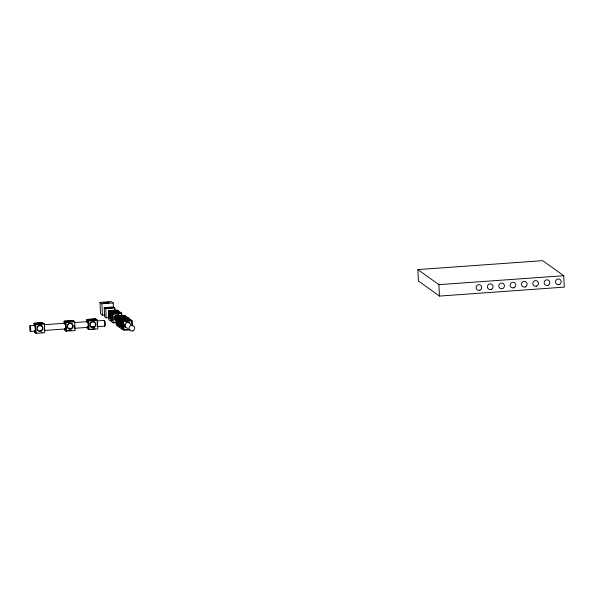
<?xml version="1.0" encoding="UTF-8"?>
<svg xmlns="http://www.w3.org/2000/svg" width="594" height="594" viewBox="0 0 594 594"><rect width="100%" height="100%" fill="white"/><g stroke="black" fill="none" stroke-linecap="round" stroke-linejoin="round"><path stroke-width="0.89" d="M116.276 315.325L115.689 317.048L114.479 317.738M124.792 324.473L124.881 326.232M117.122 316.431L117.174 315.11M89.969 323.782L90.266 322.913M37.125 327.131L37.519 326.306M67.397 324.963L67.575 324.539M114.768 316.208L114.724 319.23M42.397 332.358L41.862 332.603M129.692 322.267L129.321 322.913L127.851 322.319L126.091 322.691M37.088 329.343C38.729 333.754 45.189 328.861 41.535 326.024L41.751 325.668M67.367 327.175C69.001 331.586 75.46 326.7 71.807 323.856L72.023 323.5M90.696 326.552C93.31 329.291 97.565 324.465 94.498 322.23L94.721 321.874M119.646 316.275L119.216 315.176M33.947 325.49L34.281 323.173L42.456 322.587L44.387 324.057L44.802 332.269L44.372 332.759L36.204 333.345L34.645 331.794M118.562 311.568L117.085 310.068L108.917 310.655L108.412 311.085L109.942 312.184L118.941 311.479L118.466 311.056L110.298 311.635L110.38 320.857L112.103 320.73M121.911 316.112L121.777 313.506L121.302 313.083L113.135 313.669L113.216 322.884L116.669 322.639M117.709 316.944L117.798 326.158L116.261 325.067L115.823 316.394L116.335 315.956L124.502 315.377L126.359 316.78L125.883 316.357L117.709 316.944L116.335 315.956M127.896 318.243L127.792 317.731L119.624 318.317L119.706 327.532L118.176 326.433L117.738 317.76L118.243 317.33L126.418 316.743L128.274 318.154L119.268 318.859L117.738 317.76M126.359 319.854L130.183 319.52L129.707 319.097L121.54 319.683L121.183 320.225L121.622 328.898L123.344 328.779M116.097 317.879L114.545 318.614M64.137 323.173L64.048 321.443L64.56 321.005L72.728 320.426L74.658 321.889L75.096 330.561L65.949 331.155L64.494 330.116L64.404 328.378M87.095 326.752L87.184 328.489L88.64 329.529L97.795 328.935L97.357 320.263L95.426 318.8L87.251 319.379L86.746 319.817L86.88 322.416M113.216 322.884L111.687 321.792L111.249 313.112L111.754 312.682L119.921 312.095L121.302 313.083L121.488 315.332M121.622 328.898L120.092 327.806L119.654 319.134L120.159 318.696L128.326 318.117L129.804 319.609M132.365 326.099L132.098 320.894L130.242 319.483L122.074 320.069L121.57 320.5L121.985 328.72L122.535 329.195M131.95 325.542L131.623 320.47L123.455 321.057L123.017 321.54L123.441 329.759L129.418 329.395M114.865 320.121L116.023 320.389A2.881 2.821 -54.4 0 1 115.414 316.119A2.881 2.821 -54.4 0 1 119.736 316.157M125.186 327.509L125.913 327.539M90.488 322.52L90.86 322.238M37.89 326.032L38.298 325.794M115.362 315.533L116.201 315.124M68.577 323.626L69.008 323.448M91.268 322L92.59 321.636M38.729 325.616L40.065 325.43L41.535 326.024M92.374 326.596L92.82 326.47M95.07 328.749L91.209 329.106M129.886 329.432L126.886 329.789M69.676 328.222L68.793 328.282M71.51 330.554L66.959 330.539M417.849 269.594L542.671 260.655L563.721 275.72L564.3 287.132L439.478 296.072L418.428 281.007L417.849 269.594L438.899 284.66L563.721 275.72M105.079 314.998L102.458 315.184L100.542 313.81L99.963 302.405L111.316 301.589L113.224 302.962L113.447 307.35M99.963 302.405L101.878 303.772L113.224 302.962M108.947 317.642L106.222 317.842L104.693 316.743L104.225 307.618L113.306 306.964L114.835 308.063L114.976 310.803M104.225 307.618L105.762 308.709L114.835 308.063M112.949 310.759L108.412 311.085L108.85 319.758L110.38 320.857M116.691 312.726L120.322 312.466L121.777 313.506L112.778 314.211L111.249 313.112M116.736 316.327L120.367 316.067M124.257 316.996L117.352 317.486L115.823 316.394M35.959 323.455L39.404 323.203M69.498 321.05L72.223 320.857M88.558 319.683L86.746 319.817L88.729 320.879L97.357 320.263L95.426 318.8M94.008 319.297L95.827 319.164M121.369 317.5L124.094 317.307M43.83 323.574L35.662 324.161L34.281 323.173L33.851 323.663L35.759 324.673L44.387 324.057L42.456 322.587M96.8 319.787L88.632 320.366L87.251 319.379M126.01 318.674L128.727 318.481L130.183 319.52M30.027 325.727L34.608 325.401M44.691 324.68L64.85 323.233M74.933 322.512L87.764 321.599M96.926 320.938L104.262 320.411M124.636 319.98L121.183 320.225L119.654 319.134M125.2 320.24L121.57 320.5L123.552 321.562L132.098 320.894L130.242 319.483M30.368 331.467A2.881 0.46 85.9 0 0 30.517 327.316A2.881 0.46 85.9 0 0 29.707 327.012A2.881 0.46 85.9 0 0 30.368 331.467L34.957 331.14M44.119 330.479L65.199 328.972M68.867 328.712L70.693 328.579M74.361 328.319L88.112 327.331M90.86 327.138L94.528 326.871M97.275 326.678L104.603 326.151M121.985 328.72L123.916 330.182L129.952 329.752M114.553 310.454L110.818 310.996L116.565 310.707L114.553 310.454A2.881 0.46 85.9 0 0 114.345 309.548M116.573 322.401L114.263 322.267M119.09 316.528L123.983 316.015L120.188 315.852L118.555 316.461L119.09 316.528L118.325 315.043M115.986 319.958L114.82 319.594A2.881 2.821 -54.4 0 0 116.142 319.75M93.035 321.636L94.498 322.23M118.347 315.117L119 315.525M71.146 323.44L71.807 323.856M118.941 311.479L117.085 310.068M126.359 316.78L124.502 315.377M128.274 318.154L126.418 316.743M108.917 310.655L110.298 311.635M111.754 312.682L113.135 313.669M118.243 317.33L119.624 318.317M120.159 318.696L121.54 319.683M122.074 320.069L123.552 321.562L123.968 329.781M64.56 321.005L65.934 321.993L74.109 321.406L74.658 321.889L65.503 322.483L64.048 321.443M35.647 332.863L35.232 324.651L35.662 324.161L36.204 333.345L34.467 332.061M128.326 318.117L128.727 318.481M119.921 312.095L120.322 312.466M72.728 320.426L73.129 320.79M125.512 327.235L125.044 326.611M90.437 326.269L89.954 325.133M438.899 284.66L439.478 296.072M115.206 315.362L115.303 317.189M105.762 308.709L106.222 317.842M101.878 303.772L102.458 315.184M89.167 329.551L88.632 320.366L88.202 320.857L88.64 329.529M66.476 331.177L65.934 321.993L65.503 322.483L65.949 331.155M34.355 325.757A2.881 0.46 85.9 0 1 34.987 326.492A2.881 0.46 85.9 0 1 35.224 330.219A2.881 0.46 85.9 0 1 34.66 330.65M44.238 327.056A2.881 0.46 85.9 0 1 44.268 329.878M104.121 320.5A2.881 0.46 85.9 0 1 104.915 323.678A2.881 0.46 85.9 0 1 104.373 325.757M104.24 321.287A2.651 0.423 85.9 0 1 105.019 322.601A2.651 0.423 85.9 0 1 104.752 325.846M64.553 324.146A2.881 0.46 85.9 0 1 65.14 323.797A2.881 0.46 85.9 0 1 65.518 327.569A2.881 0.46 85.9 0 1 65.013 328.705M74.554 325.341A2.881 0.46 85.9 0 1 74.547 327.71M87.281 322.215A2.881 0.46 85.9 0 1 87.912 322.468A2.881 0.46 85.9 0 1 88.202 326.314A2.881 0.46 85.9 0 1 87.63 326.856M97.097 322.423A2.881 0.46 85.9 0 1 97.141 326.522M131.549 321.748A2.881 0.46 85.9 0 1 131.705 322.119M127.992 328.237A2.881 2.821 -54.4 0 1 125.022 325.735A2.881 2.821 -54.4 0 1 127.406 322.564A2.881 2.821 -54.4 0 1 130.621 324.732M118.206 315.058A2.881 2.821 -54.4 0 1 118.77 316.253M121.466 315.013A2.881 0.46 85.9 0 1 121.599 315.726M117.471 315.317A2.881 2.821 -54.4 0 1 117.515 316.208M116.105 318.414A2.881 2.821 -54.4 0 1 114.39 318.815M111.91 316.609A2.881 2.821 -54.4 0 1 111.947 315.273M115.978 315.117A2.881 2.821 -54.4 0 1 114.174 317.523M118.473 312.481A2.881 0.46 85.9 0 1 118.548 312.704M36.212 323.463C42.939 324.651 44.231 321.792 36.212 323.463M66.483 321.295C73.159 322.505 74.458 319.631 66.483 321.295M89.182 319.669C95.909 320.864 97.201 317.998 89.182 319.669M113.684 312.971C120.404 314.159 121.696 311.301 113.684 312.971M120.174 317.619C126.901 318.807 128.193 315.941 120.174 317.619M122.089 318.985C128.757 320.196 130.064 317.322 122.089 318.985M124.005 320.359C130.725 321.547 132.017 318.681 124.005 320.359M103.772 302.754C110.038 303.942 111.969 301.106 103.772 302.754M106.712 307.907C112.905 309.184 115.036 306.289 106.712 307.907M491.134 289.412A2.881 2.821 -54.4 0 0 492.151 284.548A2.881 2.821 -54.4 0 0 487.474 286.174A2.881 2.821 -54.4 0 0 491.134 289.412M479.982 290.147A2.881 2.821 -54.4 0 0 480.643 285.224A2.881 2.821 -54.4 0 0 476.091 287.199A2.881 2.821 -54.4 0 0 479.982 290.147M502.68 288.521A2.881 2.821 -54.4 0 0 503.341 283.598A2.881 2.821 -54.4 0 0 498.789 285.573A2.881 2.821 -54.4 0 0 502.68 288.521M559.214 284.533A2.881 2.821 -54.4 0 0 560.239 279.67A2.881 2.821 -54.4 0 0 555.561 281.296A2.881 2.821 -54.4 0 0 559.214 284.533M536.523 286.159A2.881 2.821 -54.4 0 0 537.54 281.296A2.881 2.821 -54.4 0 0 532.863 282.922A2.881 2.821 -54.4 0 0 536.523 286.159M548.069 285.269A2.881 2.821 -54.4 0 0 548.73 280.353A2.881 2.821 -54.4 0 0 544.178 282.321A2.881 2.821 -54.4 0 0 548.069 285.269M525.371 286.895A2.881 2.821 -54.4 0 0 526.032 281.972A2.881 2.821 -54.4 0 0 521.48 283.947A2.881 2.821 -54.4 0 0 525.371 286.895M513.825 287.786A2.881 2.821 -54.4 0 0 514.85 282.922A2.881 2.821 -54.4 0 0 510.172 284.548A2.881 2.821 -54.4 0 0 513.825 287.786M40.927 331.192A2.881 2.821 -54.4 0 0 41.959 326.329A2.881 2.821 -54.4 0 0 37.281 327.947A2.881 2.821 -54.4 0 0 40.927 331.192M71.206 329.024A2.881 2.821 -54.4 0 0 72.23 324.161A2.881 2.821 -54.4 0 0 67.553 325.779A2.881 2.821 -54.4 0 0 71.206 329.024M93.897 327.398A2.881 2.821 -54.4 0 0 94.929 322.535A2.881 2.821 -54.4 0 0 90.243 324.153A2.881 2.821 -54.4 0 0 93.897 327.398M132.885 330.858A2.881 2.821 -54.4 0 0 133.628 325.943A2.881 2.821 -54.4 0 0 129.047 327.836A2.881 2.821 -54.4 0 0 132.885 330.858M120.137 322.067A2.881 0.46 85.9 0 0 120.768 326.641A2.881 0.46 85.9 0 0 120.968 322.661A2.881 0.46 85.9 0 0 120.137 322.067M122.052 323.433A2.881 0.46 85.9 0 0 122.683 328.014A2.881 0.46 85.9 0 0 122.884 324.027A2.881 0.46 85.9 0 0 122.052 323.433M118.228 320.693A2.881 0.46 85.9 0 0 118.859 325.274A2.881 0.46 85.9 0 0 119.052 321.287A2.881 0.46 85.9 0 0 118.228 320.693M116.313 319.327A2.881 0.46 85.9 0 0 116.944 323.901A2.881 0.46 85.9 0 0 117.137 319.921A2.881 0.46 85.9 0 0 116.313 319.327M111.731 316.053A2.881 0.46 85.9 0 0 112.363 320.626A2.881 0.46 85.9 0 0 112.563 316.639A2.881 0.46 85.9 0 0 111.731 316.053M108.895 314.018A2.881 0.46 85.9 0 0 109.526 318.592A2.881 0.46 85.9 0 0 109.727 314.612A2.881 0.46 85.9 0 0 108.895 314.018"/></g></svg>
